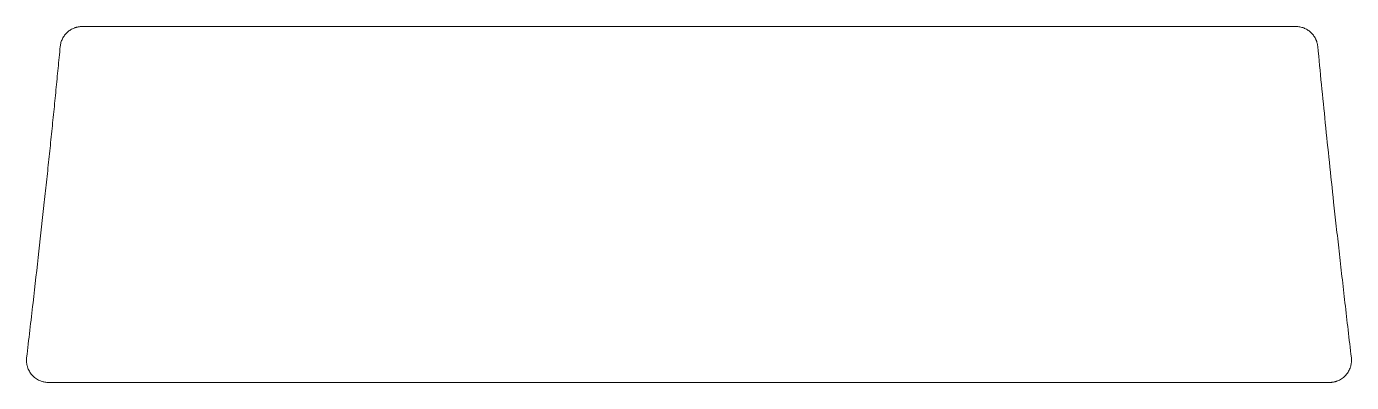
# Model space of a CAD drawing. Header units: millimetres. Extents: x -299 to -1, y 0 to 80.
import ezdxf

# ---------------------------------------------------------------- set-up
doc = ezdxf.new("R2010")
doc.units = ezdxf.units.MM

msp = doc.modelspace()

# ---------------------------------------------------------------- linework, layer by layer
at = {"color": 7, "linetype": 'Continuous', "lineweight": 15}
for p, q in [((-13.21, 80.23), (-286.79, 80.23)), ((-294.37, 0), (-5.63, 0))]:
    msp.add_line(p, q, dxfattribs=at)
for points, knots in [([(-286.79, 80.23), (-286.87, 80.22), (-287.03, 80.22), (-287.27, 80.2), (-287.5, 80.17), (-287.72, 80.14), (-287.95, 80.09), (-288.17, 80.03), (-288.38, 79.97), (-288.82, 79.81), (-289.44, 79.5), (-290.18, 78.94), (-290.8, 78.26), (-291.21, 77.61), (-291.46, 77.04), (-291.61, 76.61), (-291.71, 76.16), (-291.75, 75.85), (-291.77, 75.7)], [0, 0, 0, 0, 0.032376, 0.064313, 0.095869, 0.127105, 0.158084, 0.188868, 0.219524, 0.250117, 0.375004, 0.499993, 0.624879, 0.74987, 0.812403, 0.87458, 0.936935, 1, 1, 1, 1]), ([(-8.23, 75.7), (-8.24, 75.78), (-8.26, 75.93), (-8.3, 76.17), (-8.35, 76.39), (-8.41, 76.62), (-8.47, 76.84), (-8.55, 77.05), (-8.64, 77.26), (-8.83, 77.67), (-9.2, 78.26), (-9.82, 78.94), (-10.56, 79.5), (-11.26, 79.85), (-11.84, 80.04), (-12.29, 80.15), (-12.74, 80.21), (-13.05, 80.22), (-13.21, 80.23)], [0, 0, 0, 0, 0.032378, 0.064316, 0.095874, 0.12711, 0.158089, 0.188872, 0.219526, 0.250117, 0.375005, 0.499993, 0.62488, 0.74987, 0.812405, 0.874582, 0.936937, 1, 1, 1, 1]), ([(-291.77, 75.7), (-291.93, 74.08), (-292.24, 70.83), (-292.72, 65.93), (-293.22, 60.97), (-293.73, 55.96), (-294.26, 50.89), (-294.8, 45.78), (-295.56, 38.67), (-296.59, 29.38), (-297.92, 17.71), (-298.86, 9.7), (-299.34, 5.59)], [0, 0, 0, 0, 0.069086, 0.138952, 0.209599, 0.281027, 0.353236, 0.426227, 0.5, 0.657102, 0.823768, 1, 1, 1, 1]), ([(-0.66, 5.59), (-0.91, 7.67), (-1.39, 11.79), (-2.1, 17.88), (-2.77, 23.8), (-3.42, 29.56), (-4.05, 35.14), (-4.78, 41.82), (-5.61, 49.58), (-6.53, 58.44), (-7.4, 67.12), (-7.96, 72.86), (-8.23, 75.7)], [0, 0, 0, 0, 0.089339, 0.176275, 0.26081, 0.342942, 0.422672, 0.5, 0.628618, 0.754823, 0.878617, 1, 1, 1, 1]), ([(-299.34, 5.59), (-299.35, 5.51), (-299.36, 5.35), (-299.37, 5.11), (-299.37, 4.87), (-299.36, 4.63), (-299.34, 4.4), (-299.3, 4.17), (-299.26, 3.95), (-299.21, 3.72), (-299.07, 3.24), (-298.76, 2.52), (-298.14, 1.65), (-297.35, 0.94), (-296.62, 0.51), (-296.03, 0.28), (-295.63, 0.15), (-295.22, 0.07), (-294.8, 0.01), (-294.52, 0), (-294.37, 0)], [0, 0, 0, 0, 0.028773, 0.057171, 0.085247, 0.113056, 0.140657, 0.168109, 0.19547, 0.222802, 0.250165, 0.375036, 0.499994, 0.624862, 0.749823, 0.7997, 0.8493, 0.898981, 0.949099, 1, 1, 1, 1]), ([(-5.63, 0), (-5.55, 0), (-5.39, 0.01), (-5.15, 0.02), (-4.91, 0.05), (-4.68, 0.09), (-4.45, 0.14), (-4.23, 0.2), (-4.01, 0.27), (-3.79, 0.35), (-3.33, 0.54), (-2.65, 0.94), (-1.86, 1.65), (-1.24, 2.51), (-0.91, 3.3), (-0.74, 3.9), (-0.67, 4.32), (-0.63, 4.74), (-0.62, 5.16), (-0.65, 5.44), (-0.66, 5.59)], [0, 0, 0, 0, 0.02877, 0.057165, 0.085238, 0.113047, 0.140648, 0.1681, 0.195463, 0.222798, 0.250165, 0.375036, 0.499994, 0.624862, 0.749823, 0.799696, 0.849295, 0.898977, 0.949097, 1, 1, 1, 1])]:
    msp.add_open_spline(points, degree=3, knots=knots, dxfattribs=at)

doc.saveas('drawing.dxf')
